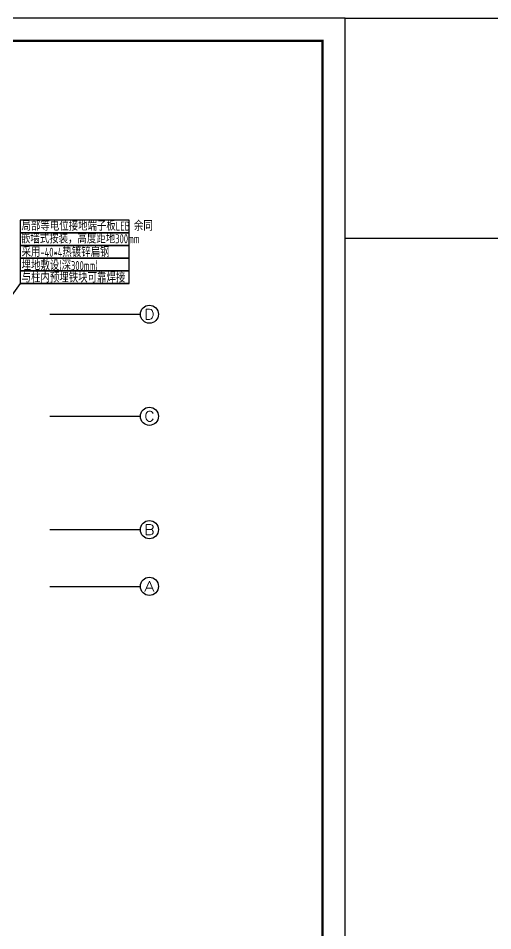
# Model space of a CAD drawing. Extents: x 5279878 to 5976284, y -275259 to -27697.
# Drawn here: x 5638524 to 5659463, y -232361 to -192120 of the extents above; entities that cross this region are included whole.
import ezdxf
from ezdxf.enums import TextEntityAlignment as Align

# ---------------------------------------------------------------- set-up
doc = ezdxf.new("R2010")
doc.units = 0
doc.header["$LTSCALE"] = 1000
doc.header["$MEASUREMENT"] = 0
doc.layers.get('0').update_dxf_attribs({"linetype": 'CONTINUOUS'})
for name, color, linetype in [('AXIS_TEXT', 7, 'CONTINUOUS'), ('PUB_TITLE', 4, 'CONTINUOUS'), ('WALL', 2, 'CONTINUOUS'), ('建筑底图', 251, 'CONTINUOUS'), ('电气', 7, 'CONTINUOUS')]:
    doc.layers.add(name, color=color, linetype=linetype)
doc.styles.add('_TCH_AXIS', font='COMPLEX', dxfattribs={"bigfont": 'GBCBIG'})
doc.styles.add('COMPLEX', font='COMPLEX')
doc.styles.add('sceic', font='sceie.shx', dxfattribs={"width": 0.8, "bigfont": 'sceic.shx'})

# ---------------------------------------------------------------- blocks, each defined once
blk = doc.blocks.new('_AXISO')
blk.add_circle((0, 0), 0.5)
at = {"layer": 'AXIS_TEXT', "style": 'COMPLEX', "width": 1.041667}
blk.add_attdef('A', text='', height=0.56, dxfattribs=at).set_placement((-0.25, -0.28), (0.25, -0.28), align=Align.FIT)

msp = doc.modelspace()

# ---------------------------------------------------------------- linework, layer by layer
at = {"layer": 'PUB_TITLE', "color": 4}
msp.add_lwpolyline([(5568848.1, -251519.8), (5652948.1, -251519.8), (5652948.1, -192119.8), (5568848.1, -192119.8)], close=True, dxfattribs=at)
at = {"layer": 'PUB_TITLE', "color": 4, "const_width": 100}
msp.add_lwpolyline([(5571348.1, -250519.8), (5651948.1, -250519.8), (5651948.1, -193119.8), (5571348.1, -193119.8)], close=True, dxfattribs=at)
at = {"layer": 'WALL', "color": 1, "ltscale": 10}
msp.add_lwpolyline([(5652948.1, -192119.8), (5665679.7, -192119.8), (5665679.7, -201834.9), (5652948.1, -201834.9)], close=True, dxfattribs=at)
at = {"layer": '建筑底图'}
for p, q in [((5639912.7, -205173.1), (5643912.7, -205173.1)), ((5639912.7, -209673.1), (5643912.7, -209673.1)), ((5639912.7, -214673.1), (5643912.7, -214673.1)), ((5639912.7, -217173.1), (5643912.7, -217173.1))]:
    msp.add_line(p, q, dxfattribs=at)
at = {"layer": '电气', "color": 6, "linetype": 'Continuous'}
for p, q in [((5643419.2, -201585.7), (5638609.1, -201585.7)), ((5643419.2, -202143.5), (5638609.1, -202143.5)), ((5643419.2, -203259), (5638609.1, -203259)), ((5638609.1, -203816.8), (5635312.7, -208354.8)), ((5643419.2, -203816.8), (5638609.1, -203816.8))]:
    msp.add_line(p, q, dxfattribs=at)
for points in [[(5638609.1, -201585.7), (5643419.2, -201585.7), (5643419.2, -201028), (5638609.1, -201028)], [(5638609.1, -202143.5), (5643419.2, -202143.5), (5643419.2, -201585.7), (5638609.1, -201585.7)], [(5638609.1, -202701.2), (5643419.2, -202701.2), (5643419.2, -202143.5), (5638609.1, -202143.5)], [(5638609.1, -203259), (5643419.2, -203259), (5643419.2, -202701.2), (5638609.1, -202701.2)], [(5638609.1, -203816.8), (5643419.2, -203816.8), (5643419.2, -203259), (5638609.1, -203259)]]:
    msp.add_lwpolyline(points, close=True, dxfattribs=at)

# ---------------------------------------------------------------- block references
at = {"layer": '建筑底图'}
ref = msp.add_blockref('_AXISO', (5644312.7, -205173.1), dxfattribs=dict(at, xscale=800, yscale=800, zscale=800))
ref.add_attrib('A', 'D', dxfattribs={"layer": 'AXIS_TEXT', "color": 0, "height": 452.5, "style": '_TCH_AXIS', "width": 1.235294}).set_placement((5644086.4, -205399.4), (5644539, -205399.4), align=Align.FIT)
ref = msp.add_blockref('_AXISO', (5644312.7, -209673.1), dxfattribs=dict(at, xscale=800, yscale=800, zscale=800))
ref.add_attrib('A', 'C', dxfattribs={"layer": 'AXIS_TEXT', "color": 0, "height": 452.5, "style": '_TCH_AXIS', "width": 1.4}).set_placement((5644086.4, -209899.4), (5644539, -209899.4), align=Align.FIT)
ref = msp.add_blockref('_AXISO', (5644312.7, -214673.1), dxfattribs=dict(at, xscale=800, yscale=800, zscale=800))
ref.add_attrib('A', 'B', dxfattribs={"layer": 'AXIS_TEXT', "color": 0, "height": 452.5, "style": '_TCH_AXIS', "width": 1.235294}).set_placement((5644086.4, -214899.4), (5644539, -214899.4), align=Align.FIT)
ref = msp.add_blockref('_AXISO', (5644312.7, -217173.1), dxfattribs=dict(at, xscale=800, yscale=800, zscale=800))
ref.add_attrib('A', 'A', dxfattribs={"layer": 'AXIS_TEXT', "color": 0, "height": 452.5, "style": '_TCH_AXIS', "width": 1.166667}).set_placement((5644086.4, -217399.4), (5644539, -217399.4), align=Align.FIT)

# ---------------------------------------------------------------- texts
at = {"layer": '电气', "color": 6, "linetype": 'Continuous', "style": 'sceic', "width": 0.8}
for s, p in [('局部等电位接地端子板LEB 余同', (5638670.1, -201486.5)), ('嵌墙式按装，高度距地300mm', (5638644, -202044.3)), ('采用-40*4热镀锌扁钢', (5638672.2, -202640.1)), ('埋地敷设(深300mm)', (5638670.6, -203227.5, -332.1)), ('与柱内预埋铁块可靠焊接', (5638672.9, -203770.1))]:
    msp.add_text(s, height=400, dxfattribs=at).set_placement(p)

doc.saveas('drawing.dxf')
